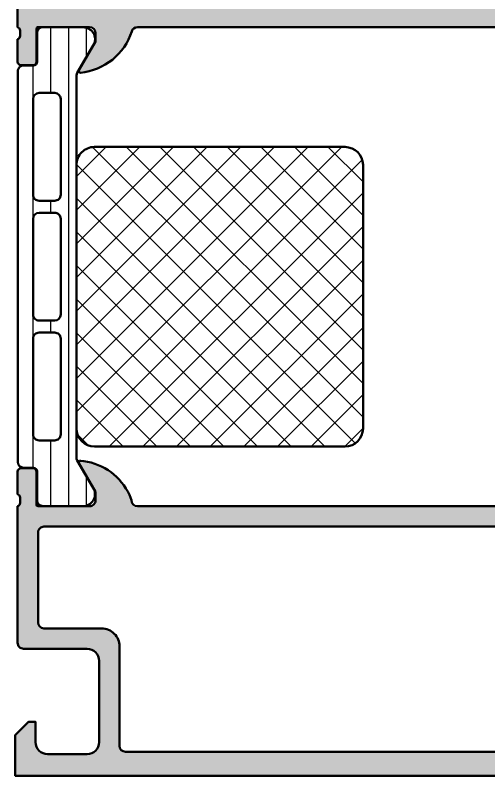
# Model space of a CAD drawing. Extents: x 0 to 79, y 0 to 100.
# Drawn here: x 0 to 39.5, y 0 to 63.5 of the extents above; entities that cross this region are included whole.
import ezdxf

# ---------------------------------------------------------------- set-up
doc = ezdxf.new("R2010")
doc.units = 0
for name, color, linetype, lineweight in [('0S-Alu contour', 7, 'Continuous', 50), ('0S-Alu hatch', 252, 'Continuous', 25), ('0S-Plastic contour', 254, 'Continuous', 50), ('0S-Plastic hatch', 253, 'Continuous', 25), ('0S-PT contour', 91, 'Continuous', 50), ('0S-PT hatch', 103, 'Continuous', 25)]:
    doc.layers.add(name, color=color, linetype=linetype, lineweight=lineweight)

# ---------------------------------------------------------------- blocks, each defined once
blk = doc.blocks.new('430970__55410658_3A5E_46EC_8F12_C75AFB1026F4_')
at = {"layer": '0S-Alu hatch'}
h = blk.add_hatch(color=256, dxfattribs=at)
edge = h.paths.add_edge_path()
edge.add_line((-1.70431260074e-05, 99.98993887380553), (-1.70431260074e-05, 96.5899388738054))
edge.add_line((-1.70431260074e-05, 96.5899388738054), (1.099982956873901, 95.48993887380551))
edge.add_line((1.099982956873901, 95.48993887380551), (1.699982956874151, 95.48993887380551))
edge.add_line((1.699982956874151, 95.48993887380551), (1.699982956874151, 96.98993887380558))
edge.add_ellipse((2.699982956874106, 96.98993887380558), major_axis=(-0.9999999999999551, 0), ratio=1, start_angle=269.99999999999744, end_angle=360, ccw=False)
edge.add_line((2.699982956874151, 97.98993887380554), (3.999982956873992, 97.98993887380554))
edge.add_ellipse((3.999982956874003, 96.98993887380554), major_axis=(-0.9999999999999857, 0), ratio=1, start_angle=180, end_angle=270.0000000000006, ccw=False)
edge.add_line((4.999982956873992, 96.98993887380551), (4.999982956873992, 90.98993887380547))
edge.add_ellipse((4.474982956873919, 90.4899388738055), major_axis=(-0.7250000000000333, 0), ratio=1, start_angle=136.397181027302, end_angle=223.602818972698, ccw=False)
edge.add_line((4.999982956873992, 89.98993887380553), (4.999982956874106, 80.18993887380545))
edge.add_ellipse((3.999982956874133, 80.1899388738056), major_axis=(-0.9999999999999724, 0), ratio=1, start_angle=89.99999999999221, end_angle=180, ccw=False)
edge.add_line((3.999982956873997, 79.18993887380563), (2.699982956874035, 79.18993887380557))
edge.add_ellipse((2.699982956874086, 80.18993887380562), major_axis=(-1.000000000000042, 0), ratio=1, start_angle=0, end_angle=89.9999999999971, ccw=False)
edge.add_line((1.699982956874038, 80.18993887380563), (1.699982956874038, 85.48993887380551))
edge.add_line((1.699982956874038, 85.48993887380551), (1.199982956874037, 85.48993887380551))
edge.add_arc((1.199982956874066, 84.48993887380561), 0.9999999999999147, 90.00000000000163, 180)
edge.add_line((0.1999829568741514, 84.48993887380558), (0.1999829568740381, 66.66695257705501))
edge.add_line((0.1999829568740381, 66.66695257705501), (0.1999842269182465, 63.48750195167988))
edge.add_line((0.1999842269182465, 63.48750195167988), (0.1999702453614703, 62.48999999999998))
edge.add_ellipse((0.121133798818383, 62.22247940800693), major_axis=(-0.2788950563273787, 0), ratio=1, start_angle=178.8354106258897, end_angle=253.5801235804951, ccw=False)
edge.add_line((0.3999712453613711, 62.2168110000085), (0.3999712453613995, 61.76321700000833))
edge.add_ellipse((0.1211031497182247, 61.75755634053118), major_axis=(-0.2789255417371582, 0), ratio=1, start_angle=106.42459455536479, end_angle=181.1628700729054, ccw=False)
edge.add_line((0.1999702453614417, 61.49001300000824), (0.1999702453614702, 59.61000199999987))
edge.add_arc((0.4999702453614246, 59.61000199999979), 0.2999999999999545, 180, 269.9999999999943)
edge.add_line((0.4999702453613946, 59.31000199999984), (1.479944564404294, 59.31000199999985))
edge.add_arc((1.479944564404356, 59.61000199999975), 0.2999999999998906, 269.9999999999882, 360)
edge.add_line((1.779944564404247, 59.61000199999975), (1.779944564404217, 62.36999999999993))
edge.add_ellipse((1.899944564404079, 62.36999999999994), major_axis=(-0.1199999999998615, 0), ratio=1, start_angle=269.9999999999757, end_angle=360, ccw=False)
edge.add_line((1.89994456440413, 62.48999999999981), (6.199970245361472, 62.49000000000004))
edge.add_ellipse((6.199970245361464, 61.99000000000003), major_axis=(-0.5000000000000071, 0), ratio=1, start_angle=180, end_angle=269.9999999999991, ccw=False)
edge.add_line((6.69997024536147, 61.99000000000004), (6.699970245361469, 61.29000000000004))
edge.add_line((6.699970245361469, 61.29000000000004), (5.318474787739117, 58.89717967697251))
edge.add_arc((5.438090030009777, 58.82811978464832), 0.1381197846483124, 149.9999999999897, 275.6225775507777)
edge.add_arc((4.961747004187923, 63.66660886184778), 4.999999999999936, 275.6225775507903, 342.2515836439267)
edge.add_ellipse((10.19988649963936, 61.99002680466519), major_axis=(-0.4999120691403375, 0), ratio=1, start_angle=270.0000000000287, end_angle=342.25158364396225, ccw=False)
edge.add_line((10.19988649963911, 62.48993887380553), (51.00005808385077, 62.48993887380553))
edge.add_ellipse((51.00005808385075, 61.99002680466547), major_axis=(-0.4999120691400591, 0), ratio=1, start_angle=197.7484163560726, end_angle=269.9999999999984, ccw=False)
edge.add_arc((56.23819757930234, 63.66660886184815), 5.00000000000038, 197.7484163560703, 264.3774224492067)
edge.add_arc((55.76185455348019, 58.82811978464825), 0.1381197846482856, 264.3774224492164, 390.0000000000092)
edge.add_line((55.88146979575083, 58.89717967697242), (54.49997433812848, 61.28999999999999))
edge.add_line((54.49997433812848, 61.28999999999999), (54.49997433812848, 61.98999999999998))
edge.add_ellipse((54.99997433812847, 61.98999999999998), major_axis=(-0.4999999999999929, 0), ratio=1, start_angle=269.9999999999984, end_angle=360, ccw=False)
edge.add_line((54.99997433812849, 62.48999999999998), (59.30000001908563, 62.48999999999998))
edge.add_ellipse((59.30000001908553, 62.37), major_axis=(-0.1199999999999761, 0), ratio=1, start_angle=180, end_angle=269.9999999999525, ccw=False)
edge.add_line((59.42000001908551, 62.36999999999987), (59.4200000190855, 59.61000199999968))
edge.add_arc((59.7200000190854, 59.61000199999968), 0.2999999999998977, 180, 270.0000000000108)
edge.add_line((59.72000001908546, 59.31000199999979), (60.69997433812833, 59.31000199999981))
edge.add_arc((60.69997433812833, 59.61000199999975), 0.2999999999999474, 270, 360)
edge.add_line((60.99997433812827, 59.61000199999981), (60.99997433812829, 61.49001300000819))
edge.add_ellipse((61.07884143377155, 61.75755634053113), major_axis=(-0.2789255417371861, 0), ratio=1, start_angle=-1.162870072900887, end_angle=73.57540544462603, ccw=False)
edge.add_line((60.79997333812835, 61.76321700000826), (60.79997333812835, 62.21681100000843))
edge.add_ellipse((61.07881078467135, 62.22247940800687), major_axis=(-0.2788950563273894, 0), ratio=1, start_angle=-73.58012358049888, end_angle=1.1645893741102782, ccw=False)
edge.add_line((60.99997433812828, 62.48999999999993), (60.9999603565715, 63.48750195268249))
edge.add_line((60.9999603565715, 63.48750195268249), (60.99995982478767, 63.83996200589203))
edge.add_arc((60.49998295687405, 63.83996200589198), 0.499976867913631, 0, 90.00000000000651)
edge.add_line((60.49998295687399, 64.33993887380561), (56.49998295687399, 64.33993887380561))
edge.add_ellipse((56.49998295687407, 64.83993887380569), major_axis=(-0.5000000000000853, 0), ratio=1, start_angle=0, end_angle=89.99999999999022, ccw=False)
edge.add_line((55.99998295687399, 64.83993887380576), (55.99998295687399, 77.48993887380553))
edge.add_ellipse((56.52500991086667, 77.98993887380553), major_axis=(-0.7250195186467954, 0), ratio=1, start_angle=-43.60134995159018, end_angle=43.60134995159018, ccw=False)
edge.add_line((55.99998295687399, 78.48993887380553), (55.99998295687399, 82.48991140798532))
edge.add_ellipse((56.52500991086667, 82.98991140798532), major_axis=(-0.7250195186467954, 0), ratio=1, start_angle=-43.60134995159018, end_angle=43.60134995159018, ccw=False)
edge.add_line((55.99998295687399, 83.4899114079853), (55.99998295687399, 90.18993887380557))
edge.add_line((55.99998295687399, 90.18993887380557), (58.49998295687398, 90.18993887380557))
edge.add_arc((58.49998295687395, 90.6899388738056), 0.5000000000000285, 270.0000000000025, 360)
edge.add_line((58.99998295687399, 90.6899388738056), (58.99998295687399, 90.98993887380553))
edge.add_arc((58.49998295687405, 90.98993887380558), 0.4999999999999432, 0, 89.99999999999265)
edge.add_line((58.49998295687411, 91.48993887380553), (49.49998295687399, 91.48993887380553))
edge.add_ellipse((49.49998295687398, 91.98993887380551), major_axis=(-0.4999999999999858, 0), ratio=1, start_angle=0, end_angle=90.0000000000008, ccw=False)
edge.add_line((48.99998295687399, 91.98993887380547), (48.9999829568741, 99.48993887380547))
edge.add_arc((48.49998295687408, 99.48993887380551), 0.5000000000000285, 0, 89.99999999999675)
edge.add_line((48.4999829568741, 99.98993887380553), (-1.70431260074e-05, 99.98993887380553))
edge = h.paths.add_edge_path()
edge.add_arc((5.199982956874052, 78.88993887380538), 1.499999999999985, 269.9999999999995, 360)
edge.add_line((6.699982956874038, 78.8899388738055), (6.69998295687381, 97.48993887380553))
edge.add_ellipse((7.199982956873981, 97.48993887380534), major_axis=(-0.5000000000001706, 0), ratio=1, start_angle=269.99999999996743, end_angle=360, ccw=False)
edge.add_line((7.199982956874265, 97.98993887380554), (46.69998295687403, 97.98993887380554))
edge.add_ellipse((46.69998295687403, 97.48993887380553), major_axis=(-0.5, 0), ratio=1, start_angle=180, end_angle=270, ccw=False)
edge.add_line((47.19998295687403, 97.48993887380553), (47.19998295687381, 90.78993887380565))
edge.add_arc((48.19998295687383, 90.78993887380562), 1.000000000000028, 180, 269.9999999999984)
edge.add_line((48.19998295687381, 89.7899388738056), (53.79998731643699, 89.78993887380553))
edge.add_ellipse((53.79998731643697, 89.28993887380577), major_axis=(-0.4999999999997869, 0), ratio=1, start_angle=180, end_angle=269.9999999999984, ccw=False)
edge.add_line((54.29998731643675, 89.2899388738057), (54.29998731643675, 86.78993525038695))
edge.add_line((54.29998731643675, 86.78993525038695), (53.49998295687399, 85.9899308908243))
edge.add_line((53.49998295687399, 85.9899308908243), (53.49998295687399, 74.98992489246174))
edge.add_line((53.49998295687399, 74.98992489246174), (54.29998731643675, 74.18992053289892))
edge.add_line((54.29998731643675, 74.18992053289892), (54.29998731643675, 64.8399388738056))
edge.add_ellipse((53.79998731643664, 64.83993887380572), major_axis=(-0.5000000000001137, 0), ratio=1, start_angle=89.99999999998698, end_angle=180, ccw=False)
edge.add_line((53.79998731643652, 64.33993887380561), (2.49998295687422, 64.33993887380561))
edge.add_ellipse((2.499982956874077, 64.83993887380569), major_axis=(-0.5000000000000853, 0), ratio=1, start_angle=0, end_angle=90.0000000000162, ccw=False)
edge.add_line((1.999982956873992, 64.83993887380555), (1.999982956873992, 76.88993887380539))
edge.add_ellipse((2.499982956874021, 76.88993887380542), major_axis=(-0.5000000000000285, 0), ratio=1, start_angle=270.00000000000324, end_angle=360, ccw=False)
edge.add_line((2.499982956873992, 77.38993887380543), (5.199982956874038, 77.38993887380539))
at = {"layer": '0S-Alu contour', "color": 7}
for points in [[(-1.70431260074e-05, 99.98993887380553), (-1.70431260074e-05, 96.5899388738054), (1.099982956873901, 95.48993887380551), (1.699982956874151, 95.48993887380551), (1.699982956874151, 96.98993887380558)], [(48.4999829568741, 99.98993887380553), (-1.70431260074e-05, 99.98993887380553)], [(48.99998295687399, 91.98993887380547), (48.9999829568741, 99.48993887380547)], [(2.699982956874151, 97.98993887380554), (3.999982956873992, 97.98993887380554)], [(7.199982956874265, 97.98993887380554), (46.69998295687403, 97.98993887380554)], [(6.699982956874038, 78.8899388738055), (6.69998295687381, 97.48993887380553)], [(47.19998295687403, 97.48993887380553), (47.19998295687381, 90.78993887380565)], [(4.999982956873992, 96.98993887380551), (4.999982956873992, 90.98993887380547)], [(58.49998295687411, 91.48993887380553), (49.49998295687399, 91.48993887380553)], [(58.99998295687399, 90.6899388738056), (58.99998295687399, 90.98993887380553)], [(55.99998295687399, 83.4899114079853), (55.99998295687399, 90.18993887380557), (58.49998295687398, 90.18993887380557)], [(4.999982956873992, 89.98993887380553), (4.999982956874106, 80.18993887380545)], [(48.19998295687381, 89.7899388738056), (53.79998731643699, 89.78993887380553)], [(54.29998731643675, 89.2899388738057), (54.29998731643675, 86.78993525038695), (53.49998295687399, 85.9899308908243), (53.49998295687399, 74.98992489246174), (54.29998731643675, 74.18992053289892), (54.29998731643675, 64.8399388738056)], [(1.699982956874038, 80.18993887380563), (1.699982956874038, 85.48993887380551), (1.199982956874037, 85.48993887380551)], [(0.1999829568741514, 84.48993887380558), (0.1999829568740381, 66.66695257705501), (0.1999842269182465, 63.48750195167988), (0.1999702453614703, 62.48999999999998)], [(55.99998295687399, 78.48993887380553), (55.99998295687399, 82.48991140798532)], [(3.999982956873997, 79.18993887380563), (2.699982956874035, 79.18993887380557)], [(55.99998295687399, 64.83993887380576), (55.99998295687399, 77.48993887380553)], [(1.999982956873992, 64.83993887380555), (1.999982956873992, 76.88993887380539)], [(2.499982956873992, 77.38993887380543), (5.199982956874038, 77.38993887380539)], [(53.79998731643652, 64.33993887380561), (2.49998295687422, 64.33993887380561)], [(60.49998295687399, 64.33993887380561), (56.49998295687399, 64.33993887380561)], [(60.99997433812828, 62.48999999999993), (60.9999603565715, 63.48750195268249), (60.99995982478767, 63.83996200589203)], [(1.779944564404247, 59.61000199999975), (1.779944564404217, 62.36999999999993)], [(1.89994456440413, 62.48999999999981), (6.199970245361472, 62.49000000000004)], [(10.19988649963911, 62.48993887380553), (51.00005808385077, 62.48993887380553)], [(54.99997433812849, 62.48999999999998), (59.30000001908563, 62.48999999999998)], [(59.42000001908551, 62.36999999999987), (59.4200000190855, 59.61000199999968)], [(0.3999712453613711, 62.2168110000085), (0.3999712453613995, 61.76321700000833)], [(6.69997024536147, 61.99000000000004), (6.699970245361469, 61.29000000000004), (5.318474787739117, 58.89717967697251)], [(55.88146979575083, 58.89717967697242), (54.49997433812848, 61.28999999999999), (54.49997433812848, 61.98999999999998)], [(60.79997333812835, 61.76321700000826), (60.79997333812835, 62.21681100000843)], [(0.1999702453614417, 61.49001300000824), (0.1999702453614702, 59.61000199999987)], [(60.99997433812827, 59.61000199999981), (60.99997433812829, 61.49001300000819)], [(0.4999702453613946, 59.31000199999984), (1.479944564404294, 59.31000199999985)], [(59.72000001908546, 59.31000199999979), (60.69997433812833, 59.31000199999981)]]:
    blk.add_lwpolyline(points, dxfattribs=at)
for centre, radius, start, end in [((48.49998295687408, 99.48993887380551), 0.5000000000000285, 0, 89.99999999999675), ((58.49998295687405, 90.98993887380558), 0.4999999999999432, 0, 89.99999999999265), ((48.19998295687383, 90.78993887380562), 1.000000000000028, 180, 269.9999999999984), ((58.49998295687395, 90.6899388738056), 0.5000000000000285, 270.0000000000025, 0), ((1.199982956874066, 84.48993887380561), 0.9999999999999147, 90.00000000000163, 180), ((5.199982956874052, 78.88993887380538), 1.499999999999985, 269.9999999999995, 0), ((60.49998295687405, 63.83996200589198), 0.499976867913631, 0, 90.00000000000651), ((4.961747004187923, 63.66660886184778), 4.999999999999936, 275.6225775507903, 342.2515836439267), ((56.23819757930234, 63.66660886184815), 5.00000000000038, 197.7484163560703, 264.3774224492067), ((0.4999702453614246, 59.61000199999979), 0.2999999999999545, 180, 269.9999999999943), ((1.479944564404356, 59.61000199999975), 0.2999999999998906, 269.9999999999882, 0), ((59.7200000190854, 59.61000199999968), 0.2999999999998977, 180, 270.0000000000108), ((60.69997433812833, 59.61000199999975), 0.2999999999999474, 270, 0), ((5.438090030009777, 58.82811978464832), 0.1381197846483124, 149.9999999999897, 275.6225775507777), ((55.76185455348019, 58.82811978464825), 0.1381197846482856, 264.3774224492164, 30.00000000000925)]:
    blk.add_arc(centre, radius, start, end, dxfattribs=at)
at = {"layer": '0S-Alu contour', "color": 7, "extrusion": (0, 0, -1)}
for centre, radius, start, end in [((-2.699982956874106, 96.98993887380558), 0.9999999999999551, 0, 90.00000000000254), ((-3.999982956874003, 96.98993887380554), 0.9999999999999857, 89.99999999999939, 180), ((-7.199982956873981, 97.48993887380534), 0.5000000000001706, 0, 90.00000000003257), ((-46.69998295687403, 97.48993887380553), 0.5, 90, 180), ((-49.49998295687398, 91.98993887380551), 0.4999999999999858, 269.9999999999992, 0), ((-4.474982956873919, 90.4899388738055), 0.7250000000000334, 136.397181027302, 223.602818972698), ((-53.79998731643697, 89.28993887380577), 0.4999999999997869, 90.0000000000016, 180), ((-56.52500991086667, 82.98991140798532), 0.7250195186467954, 316.3986500484098, 43.60134995159028), ((-2.699982956874086, 80.18993887380562), 1.000000000000042, 270.0000000000029, 0), ((-3.999982956874133, 80.1899388738056), 0.9999999999999724, 180, 270.0000000000078), ((-56.52500991086667, 77.98993887380553), 0.7250195186467954, 316.3986500484098, 43.60134995159028), ((-2.499982956874021, 76.88993887380542), 0.5000000000000285, 0, 89.99999999999675), ((-2.499982956874077, 64.83993887380569), 0.5000000000000853, 269.9999999999838, 0), ((-53.79998731643664, 64.83993887380572), 0.5000000000001137, 180, 270.000000000013), ((-56.49998295687407, 64.83993887380569), 0.5000000000000853, 270.0000000000098, 0), ((-0.121133798818383, 62.22247940800693), 0.2788950563273787, 106.4198764195049, 181.1645893741104), ((-1.899944564404079, 62.36999999999994), 0.1199999999998615, 0, 90.00000000002429), ((-6.199970245361464, 61.99000000000003), 0.5000000000000071, 90.0000000000009, 180), ((-10.19988649963936, 61.99002680466519), 0.4999120691403376, 17.74841635603773, 89.9999999999713), ((-51.00005808385075, 61.99002680466547), 0.4999120691400592, 90.0000000000016, 162.2515836439274), ((-54.99997433812847, 61.98999999999998), 0.4999999999999929, 0, 90.0000000000016), ((-59.30000001908553, 62.37), 0.1199999999999761, 90.0000000000475, 180), ((-61.07881078467135, 62.22247940800687), 0.2788950563273894, 358.8354106258897, 73.58012358049896), ((-0.1211031497182247, 61.75755634053118), 0.2789255417371582, 178.8371299270946, 253.5754054446352), ((-61.07884143377155, 61.75755634053113), 0.2789255417371861, 286.424594555374, 1.162870072900956)]:
    blk.add_arc(centre, radius, start, end, dxfattribs=at)
blk = doc.blocks.new('284832__F38CC887_B860_4B98_9733_34A62ACC565A___F38E6A97_F5FC_4033_AD49_28200F8B862E_')
at = {"layer": '0S-Plastic hatch'}
h = blk.add_hatch(dxfattribs=at)
h.set_pattern_fill('ANSI31', color=256, scale=0.4680000000000001, angle=45, style=0)
h.set_pattern_definition([(90, (0, 0), (-1.4859, 0), [])])
edge = h.paths.add_edge_path()
edge.add_line((0.207670245863412, 58.79000276475917), (0.2076855741545072, 26.20999676475916))
edge.add_arc((0.7076855741544515, 26.20999699999992), 0.5, 180.0000269581648, 270)
edge.add_line((0.7076855741544513, 25.70999699999992), (1.518016907487719, 25.70999699999992))
edge.add_ellipse((1.518016907487716, 25.4099969999999), major_axis=(-0.3000000000000149, 0), ratio=1, start_angle=180, end_angle=269.99999999999943, ccw=False)
edge.add_line((1.818016907487731, 25.40999699999989), (1.817684957090705, 23.00999861706356))
edge.add_arc((2.31768093452929, 23.00999597743849), 0.4999959774455549, 179.9996975182267, 270.0003024811853)
edge.add_line((2.317683574154358, 22.5099999999999), (5.79422507225388, 22.50999999999991))
edge.add_arc((5.651914423262518, 23.49981807472276), 0.9999960709244822, 278.1816080519002, 392.7270160998408)
edge.add_line((6.493167072253869, 24.04045299999991), (5.17469735776723, 26.3241098467501))
edge.add_ellipse((5.607710074498013, 26.57410982104967), major_axis=(-0.5000000000003578, 0), ratio=1, start_angle=5.9898169411098934e-05, end_angle=29.999996599322287, ccw=False)
edge.add_line((5.107710074497929, 26.57410929828114), (5.112279416911917, 58.42589070171873))
edge.add_ellipse((5.612279416911936, 58.42589017895003), major_axis=(-0.5000000000002928, 0), ratio=1, start_angle=330.00000340065594, end_angle=359.9999401018306, ccw=False)
edge.add_line((5.179266700181304, 58.67589015324973), (6.497736414667882, 60.9595469999999))
edge.add_arc((5.702168048666671, 61.49691471722182), 0.9600484823664508, 325.9628883298371, 444.2235492013879)
edge.add_line((5.798794414667955, 62.45208822705524), (2.322250276932319, 62.48984417899936))
edge.add_arc((2.321984375002088, 61.99011416151817), 0.499730088223221, 89.96951342445742, 180.0129304538196)
edge.add_line((1.822254299504746, 61.99000138293626), (1.822586249901774, 59.59000299999992))
edge.add_ellipse((1.522586249901786, 59.59000299999991), major_axis=(-0.299999999999988, 0), ratio=1, start_angle=90.00000000000102, end_angle=180, ccw=False)
edge.add_line((1.522586249901791, 59.29000299999992), (0.7076702458633477, 59.29000299999992))
edge.add_arc((0.7076702458633531, 58.79000299999993), 0.4999999999999929, 90.00000000000063, 180.0000269581648)
edge = h.paths.add_edge_path()
edge.add_ellipse((1.993277278550067, 56.50059395883626), major_axis=(-0.4999847412109091, 0), ratio=1, start_angle=270, end_angle=360, ccw=False)
edge.add_line((1.993277278550067, 57.00057870004718), (3.293287959702468, 57.00057870004719))
edge.add_ellipse((3.29328795970246, 56.50056344125815), major_axis=(-0.5000152587890412, 0), ratio=1, start_angle=180, end_angle=269.9999999999992, ccw=False)
edge.add_line((3.793303218491502, 56.50056344125294), (3.793303218491501, 48.50058175214904))
edge.add_ellipse((3.293306857848179, 48.50057811279238), major_axis=(-0.4999963606565677, 0), ratio=1, start_angle=89.9995829574089, end_angle=180.0004170428646, ccw=False)
edge.add_line((3.293303218491502, 48.00058175214905), (1.993309112223613, 48.00058175214905))
edge.add_ellipse((1.993292539426798, 48.50058175396203), major_axis=(-0.5000000020876408, 0), ratio=1, start_angle=0, end_angle=90.00189910261679, ccw=False)
edge.add_line((1.493292537339158, 48.50058175214391), (1.493292537339158, 56.50059395883107))
edge = h.paths.add_edge_path()
edge.add_line((1.493292537339158, 38.49687486731572), (1.493292537339158, 46.50058175214385))
edge.add_ellipse((1.993292537339158, 46.50058175214905), major_axis=(-0.5, 0), ratio=1, start_angle=270, end_angle=360, ccw=False)
edge.add_line((1.993292537339158, 47.00058175214905), (3.293303218491502, 47.00058175214905))
edge.add_ellipse((3.293303218491509, 46.50058175214906), major_axis=(-0.4999999999999929, 0), ratio=1, start_angle=180, end_angle=270.0000000000008, ccw=False)
edge.add_line((3.793303218491502, 46.50058175214386), (3.793303218491505, 38.49687486731573))
edge.add_ellipse((3.293303218491491, 38.49687486732093), major_axis=(-0.5000000000000142, 0), ratio=1, start_angle=90.00000000119331, end_angle=180, ccw=False)
edge.add_line((3.293303218501904, 37.99687486732092), (1.99329253734956, 37.99687486732092))
edge.add_ellipse((1.993292537339154, 38.49687486732091), major_axis=(-0.4999999999999929, 0), ratio=1, start_angle=0, end_angle=90.0000000011924, ccw=False)
edge = h.paths.add_edge_path()
edge.add_line((1.493292537328755, 28.49687791942805), (1.493292537328755, 36.49687486731572))
edge.add_ellipse((1.99329253948607, 36.49687486543826), major_axis=(-0.5000000021573149, 0), ratio=1, start_angle=269.9981009105036, end_angle=360, ccw=False)
edge.add_line((1.99330911216839, 36.99687486732092), (3.293303218481128, 36.99687486732094))
edge.add_ellipse((3.29330685783784, 36.49687850667767), major_axis=(-0.4999963606565038, 0), ratio=1, start_angle=179.9995829571355, end_angle=270.000417042595, ccw=False)
edge.add_line((3.793303218481099, 36.49687486732091), (3.793303218481098, 28.4968779194332))
edge.add_ellipse((3.293306857837726, 28.49687428007657), major_axis=(-0.4999963606566175, 0), ratio=1, start_angle=89.99958295741482, end_angle=180.0004170428646, ccw=False)
edge.add_line((3.293303218481099, 27.9968779194332), (1.993309112213211, 27.9968779194332))
edge.add_ellipse((1.99329253941639, 28.49687792124618), major_axis=(-0.500000002087636, 0), ratio=1, start_angle=0, end_angle=90.00189910261747, ccw=False)
at = {"layer": '0S-Alu contour', "color": 7}
for points in [[(1.993277278550067, 57.00057870004718), (3.293287959702468, 57.00057870004719)], [(1.493292537339158, 48.50058175214391), (1.493292537339158, 56.50059395883107)], [(3.793303218491502, 56.50056344125294), (3.793303218491501, 48.50058175214904)], [(3.293303218491502, 48.00058175214905), (1.993309112223613, 48.00058175214905)], [(1.993292537339158, 47.00058175214905), (3.293303218491502, 47.00058175214905)], [(1.493292537339158, 38.49687486731572), (1.493292537339158, 46.50058175214385)], [(3.793303218491502, 46.50058175214386), (3.793303218491505, 38.49687486731573)], [(3.293303218501904, 37.99687486732092), (1.99329253734956, 37.99687486732092)], [(1.99330911216839, 36.99687486732092), (3.293303218481128, 36.99687486732094)], [(1.493292537328755, 28.49687791942805), (1.493292537328755, 36.49687486731572)], [(3.793303218481099, 36.49687486732091), (3.793303218481098, 28.4968779194332)], [(3.293303218481099, 27.9968779194332), (1.993309112213211, 27.9968779194332)]]:
    blk.add_lwpolyline(points, dxfattribs=at)
at = {"layer": '0S-Alu contour', "color": 7, "extrusion": (0, 0, -1)}
for centre, radius, start, end in [((-1.993277278550067, 56.50059395883626), 0.4999847412109091, 0, 90), ((-3.29328795970246, 56.50056344125815), 0.5000152587890412, 90.00000000000081, 180), ((-1.993292539426798, 48.50058175396203), 0.5000000020876408, 269.9981008973832, 0), ((-3.293306857848179, 48.50057811279238), 0.4999963606565677, 179.9995829571354, 270.0004170425911), ((-1.993292537339158, 46.50058175214905), 0.5, 0, 90), ((-3.293303218491509, 46.50058175214906), 0.4999999999999929, 89.9999999999992, 180), ((-1.993292537339154, 38.49687486732091), 0.4999999999999929, 269.9999999988076, 0), ((-3.293303218491491, 38.49687486732093), 0.5000000000000142, 180, 269.9999999988067), ((-1.99329253948607, 36.49687486543826), 0.5000000021573149, 0, 90.00189908949643), ((-3.29330685783784, 36.49687850667767), 0.4999963606565038, 89.99958295740495, 180.0004170428646), ((-1.99329253941639, 28.49687792124618), 0.500000002087636, 269.9981008973825, 0), ((-3.293306857837726, 28.49687428007657), 0.4999963606566175, 179.9995829571354, 270.0004170425853)]:
    blk.add_arc(centre, radius, start, end, dxfattribs=at)
at = {"layer": '0S-Plastic contour', "color": 7}
for points in [[(5.798794414667955, 62.45208822705524), (2.322250276932319, 62.48984417899936)], [(1.822254299504746, 61.99000138293626), (1.822586249901774, 59.59000299999992)], [(5.179266700181304, 58.67589015324973), (6.497736414667882, 60.9595469999999)], [(1.522586249901791, 59.29000299999992), (0.7076702458633477, 59.29000299999992)], [(0.207670245863412, 58.79000276475917), (0.2076855741545072, 26.20999676475915)], [(5.107710074497929, 26.57410929828114), (5.112279416911917, 58.42589070171873)], [(6.493167072253869, 24.04045299999991), (5.17469735776723, 26.3241098467501)], [(0.7076855741544513, 25.70999699999992), (1.518016907487719, 25.70999699999992)], [(1.818016907487731, 25.40999699999989), (1.817684957090705, 23.00999861706356)], [(2.317683574154358, 22.5099999999999), (5.79422507225388, 22.50999999999991)]]:
    blk.add_lwpolyline(points, dxfattribs=at)
for centre, radius, start, end in [((2.321984375002088, 61.99011416151817), 0.499730088223221, 89.96951342445742, 180.0129304538196), ((5.702168048666671, 61.49691471722182), 0.9600484823664508, 325.9628883298371, 84.2235492013879), ((0.7076702458633531, 58.79000299999993), 0.4999999999999929, 90.00000000000063, 180.0000269581648), ((0.7076855741544515, 26.20999699999992), 0.5, 180.0000269581648, 270), ((5.651914423262518, 23.49981807472276), 0.9999960709244822, 278.1816080519002, 32.72701609984075), ((2.31768093452929, 23.00999597743849), 0.4999959774455549, 179.9996975182267, 270.0003024811853)]:
    blk.add_arc(centre, radius, start, end, dxfattribs=at)
at = {"layer": '0S-Plastic contour', "color": 7, "extrusion": (0, 0, -1)}
for centre, radius, start, end in [((-1.522586249901786, 59.59000299999991), 0.299999999999988, 180, 269.999999999999), ((-5.612279416911936, 58.42589017895003), 0.5000000000002928, 5.98981694121e-05, 29.99999659934405), ((-5.607710074498013, 26.57410982104967), 0.5000000000003578, 330.0000034006777, 359.9999401018306), ((-1.518016907487716, 25.4099969999999), 0.3000000000000149, 90.0000000000006, 180)]:
    blk.add_arc(centre, radius, start, end, dxfattribs=at)
blk = doc.blocks.new('430780__C7E80191_695B_4A91_A9F4_1D8BC67B86EA_')
at = {"layer": '0S-PT hatch'}
h = blk.add_hatch(dxfattribs=at)
h.set_pattern_fill('ANSI37', color=256, scale=0.625, angle=90, style=0)
h.set_pattern_definition([(135, (0, 0), (-1.403165018917055, -1.403165018917055), []), (225, (0, 0), (1.403165018917055, -1.403165018917055), [])])
edge = h.paths.add_edge_path()
edge.add_arc((6.607818471034609, 50.99525619213363), 1.494745392140763, 89.9165801758753, 180.2014779559223)
edge.add_line((5.11308232048151, 50.98999999999992), (5.109994745705416, 28.98999999999992))
edge.add_arc((6.60999526310376, 28.99000051739826), 1.500000517398432, 180.0000197662889, 269.999980236827)
edge.add_line((6.609994745704923, 27.48999999999992), (27.51002717063169, 27.48999999999992))
edge.add_arc((27.51002449539734, 28.99000267523426), 1.500002675236727, 270.0001021862424, 359.999897814315)
edge.add_line((29.01002717063168, 28.98999999999992), (29.01002717063168, 50.98999999999992))
edge.add_arc((27.51002345118954, 50.98999628055777), 1.500003719446763, 0.0001420731681082, 89.99985792812735)
edge.add_line((27.51002717063169, 52.48999999999992), (6.609994745704923, 52.48999999999991))
at = {"layer": '0S-PT contour', "color": 7}
for points in [[(27.51002717063169, 52.48999999999992), (6.609994745704924, 52.48999999999991)], [(5.11308232048151, 50.98999999999992), (5.109994745705416, 28.98999999999992)], [(29.01002717063168, 28.98999999999992), (29.01002717063168, 50.98999999999992)], [(6.609994745704923, 27.48999999999992), (27.51002717063169, 27.48999999999992)]]:
    blk.add_lwpolyline(points, dxfattribs=at)
for centre, radius, start, end in [((6.607818471034609, 50.99525619213363), 1.494745392140763, 89.9165801758753, 180.2014779559223), ((27.51002345118954, 50.98999628055777), 1.500003719446763, 0.0001420731681082, 89.99985792812735), ((6.60999526310376, 28.99000051739826), 1.500000517398432, 180.0000197662889, 269.999980236827), ((27.51002449539734, 28.99000267523426), 1.500002675236727, 270.0001021862424, 359.999897814315)]:
    blk.add_arc(centre, radius, start, end, dxfattribs=at)
blk = doc.blocks.new('375480__FD08CA25_DB5E_403C_93E5_2A1B28F85013_')
at = {"layer": '0S-Alu hatch'}
h = blk.add_hatch(color=256, dxfattribs=at)
edge = h.paths.add_edge_path()
edge.add_line((0.1999702453614418, 22.49999999999992), (0.1999702453609871, 11.10002365112257))
edge.add_arc((0.7000122070305821, 11.10002365112264), 0.5000419616695951, 180, 270.0000000000212)
edge.add_line((0.7000122070307667, 10.59998168945304), (6.000017144357315, 10.59998168945301))
edge.add_ellipse((6.000022765709799, 9.600021599520472), major_axis=(-0.999960089948345, 0), ratio=1, start_angle=179.9996779077392, end_angle=270.0003220926273, ccw=False)
edge.add_line((6.999982855642343, 9.600015978168244), (7.000017144357599, 2.799992370605821))
edge.add_ellipse((5.999997319787696, 2.800019824750127), major_axis=(-1.00001982494676, 0), ratio=1, start_angle=90.0011358416665, end_angle=179.9984270247563, ccw=False)
edge.add_line((6.00001714435757, 1.799999999999869), (2.700012207031107, 1.800000000000096))
edge.add_ellipse((2.699981135668778, 2.799968928637711), major_axis=(-0.9999689291203445, 0), ratio=1, start_angle=-0.001780313160793412, end_angle=90.0017803132414, ccw=False)
edge.add_line((1.700012207031164, 2.800000000000181), (1.700012207030653, 4.500000000000227))
edge.add_line((1.700012207030653, 4.500000000000227), (1.100006103515539, 4.500000000000113))
edge.add_line((1.100006103515539, 4.500000000000113), (-2.558e-13, 3.39999389648463))
edge.add_line((-2.558e-13, 3.39999389648463), (0, 0))
edge.add_line((0, 0), (68.99993896484354, 1.137e-13))
edge.add_arc((68.99993896484352, 10.00000000000013), 10.00000000000001, 270.0000000000001, 360)
edge.add_line((78.99993896484354, 10.00000000000039), (78.99993896484341, 14.50000000000011))
edge.add_arc((78.49995304074022, 14.50001407790396), 0.4999859243013786, 359.9983867455008, 449.9946187137128)
edge.add_line((78.5, 15.00000000000011), (77.19995117187464, 15.00000000000014))
edge.add_arc((77.19998807066366, 14.49996310121135), 0.5000369001502127, 90.00422797773778, 179.9957720222162)
edge.add_line((76.69995117187489, 14.50000000000045), (76.699951171875, 14.00000000000011))
edge.add_line((76.699951171875, 14.00000000000011), (77.699951171875, 14.00000000000023))
edge.add_line((77.699951171875, 14.00000000000023), (77.69995117187466, 12.4999999999998))
edge.add_ellipse((76.70002533543193, 12.49992583644284), major_axis=(-0.9999258391930482, 0), ratio=1, start_angle=89.99575042603033, end_angle=180.0042495739118, ccw=False)
edge.add_line((76.69995117187486, 11.50000000000011), (72.69998168945301, 11.50000000000011))
edge.add_ellipse((72.69997606790787, 12.49999437845497), major_axis=(-0.9999943784706639, 0), ratio=1, start_angle=-0.0003220922610012167, end_angle=90.00032209262167, ccw=False)
edge.add_line((71.69998168945301, 12.50000000000011), (71.69998168945301, 14.00000000000011))
edge.add_line((71.69998168945301, 14.00000000000011), (72.69998168945301, 14.00000000000011))
edge.add_line((72.69998168945301, 14.00000000000011), (72.69998168945301, 14.50000000000011))
edge.add_arc((72.19999200956353, 14.50001032011066), 0.4999896799959879, 359.9988173777201, 450.0011826219631)
edge.add_line((72.19998168945301, 15.00000000000014), (70.89996337890578, 15.00000000000011))
edge.add_arc((70.8999930588769, 14.49997032002924), 0.5000296808517276, 90.003400872283, 179.9965991277354)
edge.add_line((70.39996337890602, 14.50000000000045), (70.39996337890591, 12.19999980926525))
edge.add_ellipse((69.89994932998145, 12.20001385818971), major_axis=(-0.5000140491218226, 0), ratio=1, start_angle=90.00160984295991, end_angle=179.9983901568687, ccw=False)
edge.add_line((69.89996337890624, 11.69999980926525), (64.4999999999999, 11.69999980926525))
edge.add_ellipse((64.49997693661767, 12.19997674588304), major_axis=(-0.4999769371497339, 0), ratio=1, start_angle=-0.0026429908801901547, end_angle=90.00264299083688, ccw=False)
edge.add_line((63.99999999999988, 12.19999980926548), (63.99995422363236, 19.29999999999995))
edge.add_arc((63.49996948218845, 19.30001525832348), 0.4999847416767267, 359.9982514715724, 450.0000000005577)
edge.add_line((63.49996948218358, 19.80000000000021), (61.499961853022, 19.80000000000012))
edge.add_ellipse((61.49994659493635, 20.29998474173508), major_axis=(-0.4999847419677756, 0), ratio=1, start_angle=0.0008742896432067937, end_angle=90.00174850118037, ccw=False)
edge.add_line((60.99996185302678, 20.29997711235058), (60.99992752301091, 22.50000000000017))
edge.add_ellipse((61.07876396955393, 22.76752059199327), major_axis=(-0.278895056327408, 0), ratio=1, start_angle=-1.1645893741010127, end_angle=73.58012358051087, ccw=False)
edge.add_line((60.79992652301091, 22.77318899999166), (60.79992652301092, 23.22678299999167))
edge.add_ellipse((61.07879461865408, 23.23244365946872), major_axis=(-0.2789255417371504, 0), ratio=1, start_angle=-73.57540544464342, end_angle=1.1628700728853119, ccw=False)
edge.add_line((60.99992752301091, 23.49998699999166), (60.99992752301091, 25.37999800000017))
edge.add_arc((60.6999275230109, 25.37999800000018), 0.3000000000000043, 0, 89.99999999999864)
edge.add_line((60.69992752301091, 25.67999800000019), (59.71995320396811, 25.67999800000019))
edge.add_arc((59.71995320396811, 25.37999800000017), 0.3000000000000043, 90, 180)
edge.add_line((59.41995320396811, 25.37999800000017), (59.41995320396812, 22.62000000000019))
edge.add_ellipse((59.29995320396772, 22.62000000000018), major_axis=(-0.1200000000004024, 0), ratio=1, start_angle=90, end_angle=180, ccw=False)
edge.add_line((59.29995320396771, 22.49999999999977), (54.99993515240579, 22.50000000000003))
edge.add_ellipse((54.99992483229502, 22.99998967988939), major_axis=(-0.4999896799958635, 0), ratio=1, start_angle=-0.0011826219716795094, end_angle=90.00118262199078, ccw=False)
edge.add_line((54.49993515240567, 22.99999999999958), (54.49993515240532, 23.69999694824335))
edge.add_line((54.49993515240532, 23.69999694824335), (55.88817978131169, 26.10452270507804))
edge.add_arc((55.76121506825007, 26.16120419576173), 0.1390425465422222, 335.9423438027615, 446.607291361964)
edge.add_line((55.76944351422219, 26.30000305175784), (55.7291145347267, 26.29452514648429))
edge.add_line((55.7291145347267, 26.29452514648429), (55.46851730572552, 26.26844787597648))
edge.add_arc((56.18897282517527, 21.32077348803892), 4.999853798318397, 98.28489453358702, 154.8580559001015)
edge.add_line((51.66281509625355, 23.44502258300897), (51.49991533273317, 22.9999458484472))
edge.add_ellipse((50.99990082508759, 23.00001451026495), major_axis=(-0.5000145123598821, 0), ratio=1, start_angle=90.00524486561812, end_angle=179.9921321636179, ccw=False)
edge.add_line((50.99994659650292, 22.50000000000003), (10.19995117186954, 22.50000000000014))
edge.add_ellipse((10.19999694328461, 23.00001451026446), major_axis=(-0.5000145123592799, 0), ratio=1, start_angle=0.007867836382104088, end_angle=89.99475513441172, ccw=False)
edge.add_line((9.69998243563964, 22.99994584844663), (9.537082672119025, 23.44502258300807))
edge.add_arc((5.010924943195323, 21.32077348803709), 4.999853798320588, 25.14194409989846, 81.7151054664134)
edge.add_line((5.731380462645345, 26.26844787597682), (5.470783233642123, 26.2945251464844))
edge.add_line((5.470783233642123, 26.2945251464844), (5.430454254149935, 26.30000305175784))
edge.add_arc((5.438682700121892, 26.16120419576171), 0.1390425465422344, 93.3927086379671, 204.0576561971866)
edge.add_line((5.311717987060204, 26.10452270507813), (6.699962615966342, 23.69999694824233))
edge.add_line((6.699962615966342, 23.69999694824233), (6.699962615965887, 22.99999999999991))
edge.add_ellipse((6.199972936076957, 22.99998967988919), major_axis=(-0.4999896799954363, 0), ratio=1, start_angle=89.998817378078, end_angle=180.0011826222799, ccw=False)
edge.add_line((6.199962615966796, 22.50000000000026), (1.89994456440425, 22.49999999999989))
edge.add_ellipse((1.899944564404254, 22.61999999999991), major_axis=(-0.1200000000000223, 0), ratio=1, start_angle=0, end_angle=89.99999999999858, ccw=False)
edge.add_line((1.779944564404232, 22.61999999999992), (1.779944564404232, 25.37999799999992))
edge.add_arc((1.479944564404227, 25.37999799999991), 0.3000000000000043, 0, 90.00000000000134)
edge.add_line((1.479944564404221, 25.67999799999991), (0.499970245361439, 25.67999799999991))
edge.add_arc((0.4999702453614461, 25.37999799999991), 0.3000000000000043, 90.00000000000136, 180)
edge.add_line((0.1999702453614418, 25.3799979999999), (0.1999702453614418, 23.49998699999139))
edge.add_ellipse((0.1211031497182744, 23.23244365946845), major_axis=(-0.2789255417371507, 0), ratio=1, start_angle=178.837129927112, end_angle=253.5754054446454, ccw=False)
edge.add_line((0.3999712453614421, 23.22678299999139), (0.3999712453614421, 22.77318899999141))
edge.add_ellipse((0.121133798818397, 22.76752059199303), major_axis=(-0.2788950563274322, 0), ratio=1, start_angle=106.41987641949251, end_angle=181.1645893740976, ccw=False)
edge = h.paths.add_edge_path()
edge.add_line((1.899999999999607, 12.79998168945343), (1.899999999999778, 20.29999694824267))
edge.add_ellipse((2.399999999999579, 20.29999694824241), major_axis=(-0.4999999999998011, 0), ratio=1, start_angle=269.9999999999642, end_angle=360, ccw=False)
edge.add_line((2.399999999999891, 20.79999694824221), (51.69995880126918, 20.79999694824235))
edge.add_ellipse((51.69996244062557, 20.3000005875984), major_axis=(-0.4999963606572001, 0), ratio=1, start_angle=179.9995829571355, end_angle=270.00041704255926, ccw=False)
edge.add_line((52.19995880126953, 20.29999694824176), (52.19995880126919, 18.79999694825258))
edge.add_arc((52.69997406151353, 18.80001220586716), 0.500015260477127, 180.0017483404038, 269.993880336687)
edge.add_line((52.69992065574673, 18.29999694824212), (53.39995880126363, 18.29999694824232))
edge.add_arc((53.39998932117552, 18.7999664321195), 0.4999694848087021, 269.9965024622571, 360.0078688581631)
edge.add_line((53.89995880126912, 18.80003509667), (53.89995880126912, 20.29999694823155))
edge.add_ellipse((54.3999588015404, 20.29999694824222), major_axis=(-0.500000000271278, 0), ratio=1, start_angle=269.9982514721895, end_angle=360, ccw=False)
edge.add_line((54.39997406032408, 20.79999694828067), (58.79995880126398, 20.79999694771835))
edge.add_ellipse((58.79998168980171, 20.3000198358435), major_axis=(-0.4999771123987529, 0), ratio=1, start_angle=179.9965027830656, end_angle=270.00262295328923, ccw=False)
edge.add_line((59.29995880126909, 20.29998931826526), (59.29995880126885, 19.59999694821081))
edge.add_arc((60.799951172185, 19.59998931869264), 1.499992370935542, 179.9997085728981, 270.0014571138454)
edge.add_line((60.79998931914224, 18.09999694824216), (61.79996219046779, 18.09996304042591))
edge.add_ellipse((61.79997744962398, 17.59998168901373), major_axis=(-0.4999813516450267, 0), ratio=1, start_angle=179.9965028364244, end_angle=270.0017486357154, ccw=False)
edge.add_line((62.29995880033766, 17.59995117164249), (62.30001220703117, 10.99999675750769))
edge.add_arc((63.29949653564908, 10.99948111010294), 0.9994844616326094, 179.9704403395422, 270.0295596604382)
edge.add_line((63.30001218305347, 9.999996781485036), (75.92819149448792, 9.999999541236601))
edge.add_ellipse((75.92819170458247, 9.000051259628629), major_axis=(-0.9999482816079964, 0), ratio=1, start_angle=171.7867846234638, end_angle=270.0000120381547, ccw=False)
edge.add_ellipse((68.99977952346792, 10.00017239472647), major_axis=(-8.000172394826482, 0), ratio=1, start_angle=90.00028649004298, end_angle=171.7861438457056, ccw=False)
edge.add_line((68.99981952588612, 2), (54.39998168945294, 2))
edge.add_ellipse((54.39996880787671, 2.499987118423888), major_axis=(-0.4999871185898276, 0), ratio=1, start_angle=-0.0014761578452748836, end_angle=90.00147615793247, ccw=False)
edge.add_line((53.89998168945282, 2.499999999999886), (53.89998168945294, 4.000000000000227))
edge.add_arc((53.39999712610983, 4.000015436657029), 0.4999845635814099, 359.9982310347787, 450.0017689651515)
edge.add_line((53.3999816894533, 4.500000000000142), (52.69998168945267, 4.500000000000113))
edge.add_arc((52.69996625279613, 4.00001543665688), 0.4999845635815307, 89.9982310348477, 180.0017689652214)
edge.add_line((52.1999816894529, 4.000000000000142), (52.1999816894529, 2.499999999999545))
edge.add_ellipse((51.69997894789416, 2.499995112180693), major_axis=(-0.5000027415826289, 0), ratio=1, start_angle=90.00031415775601, end_angle=180.0005601002396, ccw=False)
edge.add_line((51.6999816894528, 1.999992370605582), (9.200007267641894, 2.000000000000142))
edge.add_ellipse((9.200031408318026, 2.50004321411869), major_axis=(-0.5000432147012704, 0), ratio=1, start_angle=0.0027660786490741884, end_angle=89.99723392135559, ccw=False)
edge.add_line((8.699988194199477, 2.500019073443155), (8.700007267641922, 10.79998168945306))
edge.add_arc((7.200007267642149, 10.79998168945303), 1.499999999999772, 0, 90.0000000000011)
edge.add_line((7.200007267642121, 12.29998168945281), (2.399999999999778, 12.29998168945292))
edge.add_ellipse((2.399999999999948, 12.79998168945326), major_axis=(-0.5000000000003411, 0), ratio=1, start_angle=0, end_angle=89.99999999998039, ccw=False)
at = {"layer": '0S-Alu contour', "color": 7}
for points in [[(5.311717987060204, 26.10452270507813), (6.699962615966342, 23.69999694824233), (6.699962615965887, 22.99999999999991)], [(5.731380462645345, 26.26844787597682), (5.470783233642123, 26.2945251464844), (5.430454254149935, 26.30000305175784)], [(54.49993515240567, 22.99999999999958), (54.49993515240532, 23.69999694824335), (55.88817978131169, 26.10452270507804)], [(55.76944351422219, 26.30000305175784), (55.7291145347267, 26.29452514648429), (55.46851730572552, 26.26844787597648)], [(1.479944564404221, 25.67999799999991), (0.499970245361439, 25.67999799999991)], [(60.69992752301091, 25.67999800000019), (59.71995320396811, 25.67999800000019)], [(0.1999702453614418, 25.3799979999999), (0.1999702453614418, 23.49998699999139)], [(1.779944564404232, 22.61999999999992), (1.779944564404232, 25.37999799999992)], [(59.41995320396811, 25.37999800000017), (59.41995320396812, 22.62000000000019)], [(60.99992752301091, 23.49998699999166), (60.99992752301091, 25.37999800000017)], [(0.3999712453614421, 23.22678299999139), (0.3999712453614421, 22.77318899999141)], [(9.69998243563964, 22.99994584844663), (9.537082672119025, 23.44502258300807)], [(51.66281509625355, 23.44502258300897), (51.49991533273317, 22.9999458484472)], [(60.79992652301091, 22.77318899999166), (60.79992652301092, 23.22678299999167)], [(0.1999702453614418, 22.49999999999992), (0.1999702453609871, 11.10002365112257)], [(6.199962615966796, 22.50000000000026), (1.89994456440425, 22.49999999999989)], [(50.99994659650292, 22.50000000000003), (10.19995117186954, 22.50000000000014)], [(59.29995320396771, 22.49999999999977), (54.99993515240579, 22.50000000000003)], [(60.99996185302678, 20.29997711235058), (60.99992752301091, 22.50000000000017)], [(2.399999999999891, 20.79999694824221), (51.69995880126918, 20.79999694824235)], [(54.39997406032408, 20.79999694828067), (58.79995880126398, 20.79999694771835)], [(1.899999999999607, 12.79998168945343), (1.899999999999778, 20.29999694824267)], [(52.19995880126953, 20.29999694824176), (52.19995880126919, 18.79999694825258)], [(53.89995880126912, 18.80003509667), (53.89995880126912, 20.29999694823155)], [(59.29995880126909, 20.29998931826526), (59.29995880126885, 19.59999694821081)], [(63.49996948218358, 19.80000000000021), (61.499961853022, 19.80000000000012)], [(63.99999999999988, 12.19999980926548), (63.99995422363236, 19.29999999999995)], [(52.69992065574673, 18.29999694824212), (53.39995880126363, 18.29999694824232)], [(60.79998931914224, 18.09999694824216), (61.79996219046779, 18.09996304042591)], [(62.29995880033766, 17.59995117164249), (62.30001220703117, 10.99999675750769)], [(72.19998168945301, 15.00000000000014), (70.89996337890578, 15.00000000000011)], [(78.5, 15.00000000000011), (77.19995117187464, 15.00000000000014)], [(70.39996337890602, 14.50000000000045), (70.39996337890591, 12.19999980926525)], [(71.69998168945301, 12.50000000000011), (71.69998168945301, 14.00000000000011), (72.69998168945301, 14.00000000000011), (72.69998168945301, 14.50000000000011)], [(76.69995117187489, 14.50000000000045), (76.699951171875, 14.00000000000011), (77.699951171875, 14.00000000000023), (77.69995117187466, 12.4999999999998)], [(78.99993896484354, 10.00000000000039), (78.99993896484341, 14.50000000000011)], [(7.200007267642121, 12.29998168945281), (2.399999999999778, 12.29998168945292)], [(69.89996337890624, 11.69999980926525), (64.4999999999999, 11.69999980926525)], [(76.69995117187486, 11.50000000000011), (72.69998168945301, 11.50000000000011)], [(8.699988194199477, 2.500019073443155), (8.700007267641922, 10.79998168945306)], [(0.7000122070307667, 10.59998168945304), (6.000017144357315, 10.59998168945301)], [(6.999982855642343, 9.600015978168244), (7.000017144357599, 2.799992370605821)], [(63.30001218305347, 9.999996781485036), (75.92819149448792, 9.999999541236601)], [(1.700012207031164, 2.800000000000181), (1.700012207030653, 4.500000000000227), (1.100006103515539, 4.500000000000113), (-2.558e-13, 3.39999389648463), (0, 0), (68.99993896484354, 1.137e-13)], [(53.3999816894533, 4.500000000000142), (52.69998168945267, 4.500000000000113)], [(52.1999816894529, 4.000000000000142), (52.1999816894529, 2.499999999999545)], [(53.89998168945282, 2.499999999999886), (53.89998168945294, 4.000000000000227)], [(51.6999816894528, 1.999992370605582), (9.200007267641894, 2.000000000000142)], [(68.99981952588612, 2), (54.39998168945294, 2)], [(6.00001714435757, 1.799999999999869), (2.700012207031107, 1.800000000000096)]]:
    blk.add_lwpolyline(points, dxfattribs=at)
for centre, radius, start, end in [((5.438682700121892, 26.16120419576171), 0.1390425465422344, 93.3927086379671, 204.0576561971866), ((5.010924943195323, 21.32077348803709), 4.999853798320588, 25.14194409989846, 81.7151054664134), ((56.18897282517527, 21.32077348803892), 4.999853798318397, 98.28489453358702, 154.8580559001015), ((55.76121506825007, 26.16120419576173), 0.1390425465422222, 335.9423438027615, 86.60729136196406), ((0.4999702453614461, 25.37999799999991), 0.3000000000000043, 90.00000000000136, 180), ((1.479944564404227, 25.37999799999991), 0.3000000000000043, 0, 90.00000000000134), ((59.71995320396811, 25.37999800000017), 0.3000000000000043, 90, 180), ((60.6999275230109, 25.37999800000018), 0.3000000000000043, 0, 89.99999999999864), ((63.49996948218845, 19.30001525832348), 0.4999847416767267, 359.9982514715724, 90.00000000055775), ((60.799951172185, 19.59998931869264), 1.499992370935542, 179.9997085728981, 270.0014571138454), ((52.69997406151353, 18.80001220586716), 0.500015260477127, 180.0017483404038, 269.993880336687), ((53.39998932117552, 18.7999664321195), 0.4999694848087021, 269.9965024622571, 0.0078688581630597), ((70.8999930588769, 14.49997032002924), 0.5000296808517276, 90.003400872283, 179.9965991277354), ((72.19999200956353, 14.50001032011066), 0.4999896799959879, 359.9988173777201, 90.00118262196312), ((77.19998807066366, 14.49996310121135), 0.5000369001502127, 90.00422797773778, 179.9957720222162), ((78.49995304074022, 14.50001407790396), 0.4999859243013786, 359.9983867455008, 89.99461871371284), ((7.200007267642149, 10.79998168945303), 1.499999999999772, 0, 90.0000000000011), ((0.7000122070305821, 11.10002365112264), 0.5000419616695951, 180, 270.0000000000212), ((63.29949653564908, 10.99948111010294), 0.9994844616326094, 179.9704403395422, 270.0295596604382), ((68.99993896484352, 10.00000000000013), 10.00000000000001, 270.0000000000001, 0), ((52.69996625279613, 4.00001543665688), 0.4999845635815307, 89.9982310348477, 180.0017689652214), ((53.39999712610983, 4.000015436657029), 0.4999845635814099, 359.9982310347787, 90.00176896515148)]:
    blk.add_arc(centre, radius, start, end, dxfattribs=at)
at = {"layer": '0S-Alu contour', "color": 7, "extrusion": (0, 0, -1)}
for centre, radius, start, end in [((-0.1211031497182744, 23.23244365946845), 0.2789255417371507, 106.4245945553546, 181.162870072888), ((-61.07879461865408, 23.23244365946872), 0.2789255417371504, 358.8371299271147, 73.57540544464355), ((-6.199972936076957, 22.99998967988919), 0.4999896799954363, 179.9988173777201, 270.0011826219221), ((-10.19999694328461, 23.00001451026446), 0.5000145123592799, 270.0052448655883, 359.9921321636179), ((-50.99990082508759, 23.00001451026495), 0.5000145123598821, 180.0078678363821, 269.9947551343819), ((-54.99992483229502, 22.99998967988939), 0.4999896799958635, 269.9988173780092, 0.0011826219716948), ((-0.121133798818397, 22.76752059199303), 0.2788950563274322, 178.8354106259024, 253.5801235805075), ((-1.899944564404254, 22.61999999999991), 0.1200000000000223, 270.0000000000015, 0), ((-59.29995320396772, 22.62000000000018), 0.1200000000004024, 180, 270), ((-61.07876396955393, 22.76752059199327), 0.278895056327408, 286.4198764194892, 1.164589374100992), ((-2.399999999999579, 20.29999694824241), 0.4999999999998011, 0, 90.00000000003583), ((-51.69996244062557, 20.3000005875984), 0.4999963606572001, 89.99958295744072, 180.0004170428646), ((-54.3999588015404, 20.29999694824222), 0.500000000271278, 0, 90.00174852781048), ((-58.79998168980171, 20.3000198358435), 0.4999771123987529, 89.99737704671074, 180.0034972169344), ((-61.49994659493635, 20.29998474173508), 0.4999847419677756, 269.9982514988196, 359.9991257103568), ((-61.79997744962398, 17.59998168901373), 0.4999813516450268, 89.99825136428461, 180.0034971635756), ((-2.399999999999948, 12.79998168945326), 0.5000000000003411, 270.0000000000196, 0), ((-64.49997693661767, 12.19997674588304), 0.4999769371497339, 269.9973570091631, 0.002642990880182), ((-69.89994932998145, 12.20001385818971), 0.5000140491218226, 180.0016098431314, 269.9983901570401), ((-72.69997606790787, 12.49999437845497), 0.9999943784706639, 269.9996779073783, 0.0003220922609314), ((-76.70002533543193, 12.49992583644284), 0.9999258391930482, 179.9957504260882, 270.0042495739697), ((-6.000022765709799, 9.600021599520472), 0.999960089948345, 89.99967790737271, 180.0003220922609), ((-75.92819170458247, 9.000051259628629), 0.9999482816079964, 89.99998796184529, 188.2132153765363), ((-68.99977952346792, 10.00017239472647), 8.000172394826482, 188.2138561542945, 269.999713509957), ((-2.699981135668778, 2.799968928637711), 0.9999689291203445, 269.9982196867586, 0.001780313160827), ((-5.999997319787696, 2.800019824750127), 1.00001982494676, 180.0015729752437, 269.9988641583335), ((-9.200031408318026, 2.50004321411869), 0.5000432147012704, 270.0027660786444, 359.9972339213509), ((-51.69997894789416, 2.499995112180693), 0.5000027415826289, 179.9994398997604, 269.999685842244), ((-54.39996880787671, 2.499987118423888), 0.4999871185898277, 269.9985238420675, 0.0014761578452432)]:
    blk.add_arc(centre, radius, start, end, dxfattribs=at)
blk = doc.blocks.new('430780__16A3631D_4B16_4FE7_8B31_62C17541E049_')
at = {"layer": '0S-Alu contour', "color": 7}
for name in ['430970__55410658_3A5E_46EC_8F12_C75AFB1026F4_', '375480__FD08CA25_DB5E_403C_93E5_2A1B28F85013_']:
    blk.add_blockref(name, (0, 0), dxfattribs=at)
at = {"layer": '0S-Plastic contour', "color": 7}
blk.add_blockref('284832__F38CC887_B860_4B98_9733_34A62ACC565A___F38E6A97_F5FC_4033_AD49_28200F8B862E_', (0, 0), dxfattribs=at)
at = {"layer": '0S-PT contour', "color": 7}
blk.add_blockref('430780__C7E80191_695B_4A91_A9F4_1D8BC67B86EA_', (0, 0), dxfattribs=at)

msp = doc.modelspace()

# ---------------------------------------------------------------- block references
at = {"layer": '0S-Alu contour', "color": 7}
msp.add_blockref('430780__16A3631D_4B16_4FE7_8B31_62C17541E049_', (0, 0), dxfattribs=at)

doc.saveas('drawing.dxf')
